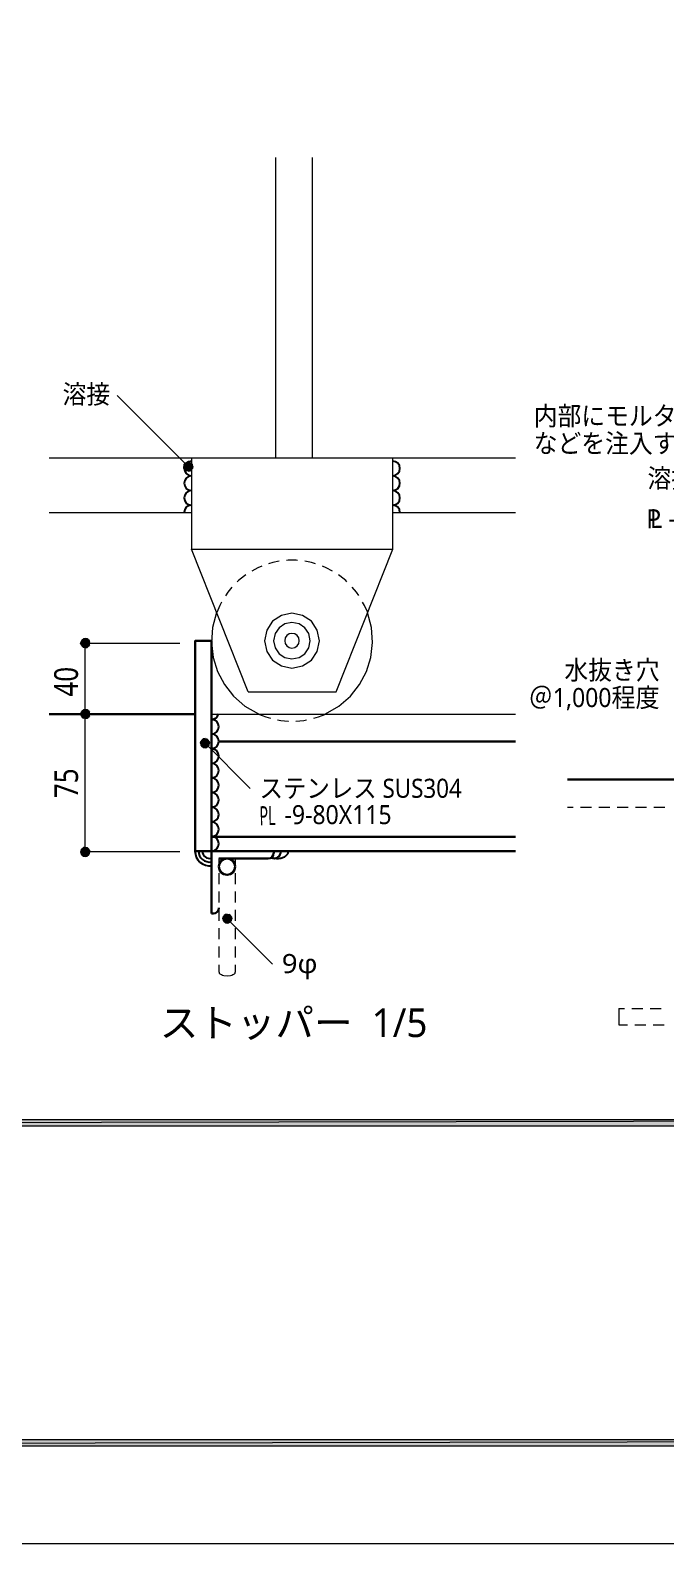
# Model space of a CAD drawing. Header units: millimetres. Extents: x 0 to 420, y 0 to 297.
# Drawn here: x 212.4 to 281.8, y 0 to 165.3 of the extents above; entities that cross this region are included whole.
import ezdxf
from ezdxf.enums import TextEntityAlignment as Align

# ---------------------------------------------------------------- set-up
doc = ezdxf.new("R2010")
doc.units = ezdxf.units.MM
doc.styles.add('kst32b', font='NotoSansJP-Variable.ttf')

msp = doc.modelspace()

# ---------------------------------------------------------------- hatches: boundary and pattern name
h = msp.add_hatch(color=7)
h.paths.add_polyline_path([(229.21, 117.88), (229.19, 117.69), (229.68, 117.69), (229.21, 117.88)])
h.paths.add_polyline_path([(229.19, 117.69), (229.68, 117.69), (229.21, 117.47), (229.19, 117.69)])
h.paths.add_polyline_path([(229.68, 117.69), (229.21, 117.47), (229.34, 117.33), (229.68, 117.69)])
h = msp.add_hatch(color=7)
h.paths.add_polyline_path([(229.68, 118.17), (229.49, 118.13), (229.68, 117.69), (229.68, 118.17)])
h.paths.add_polyline_path([(229.49, 118.13), (229.68, 117.69), (229.34, 118.03), (229.49, 118.13)])
h.paths.add_polyline_path([(229.68, 117.69), (229.34, 118.03), (229.21, 117.88), (229.68, 117.69)])
h = msp.add_hatch(color=7)
h.paths.add_polyline_path([(229.34, 117.33), (229.49, 117.22), (229.68, 117.69), (229.34, 117.33)])
h.paths.add_polyline_path([(229.49, 117.22), (229.68, 117.69), (229.68, 117.18), (229.49, 117.22)])
h.paths.add_polyline_path([(229.68, 117.69), (229.68, 117.18), (229.87, 117.22), (229.68, 117.69)])
h = msp.add_hatch(color=7)
h.paths.add_polyline_path([(230.15, 117.88), (230.04, 118.03), (229.68, 117.69), (230.15, 117.88)])
h.paths.add_polyline_path([(230.04, 118.03), (229.68, 117.69), (229.87, 118.13), (230.04, 118.03)])
h.paths.add_polyline_path([(229.68, 117.69), (229.87, 118.13), (229.68, 118.17), (229.68, 117.69)])
h = msp.add_hatch(color=7)
h.paths.add_polyline_path([(230.04, 117.33), (230.15, 117.47), (229.68, 117.69), (230.04, 117.33)])
h.paths.add_polyline_path([(230.15, 117.47), (229.68, 117.69), (230.19, 117.69), (230.15, 117.47)])
h.paths.add_polyline_path([(229.68, 117.69), (230.19, 117.69), (230.15, 117.88), (229.68, 117.69)])
for points in [[(229.87, 117.22), (230.04, 117.33), (229.68, 117.69), (229.87, 117.22)], [(218.63, 98.85), (218.44, 98.89), (218.44, 98.38), (218.63, 98.85)], [(218.63, 91.1), (218.44, 91.14), (218.44, 90.64), (218.63, 91.1)], [(231.31, 87.91), (231.16, 87.8), (231.52, 87.44), (231.31, 87.91)], [(218.25, 75.12), (218.44, 75.08), (218.44, 75.59), (218.25, 75.12)], [(233.74, 68.75), (233.6, 68.64), (233.93, 68.28), (233.74, 68.75)]]:
    msp.add_hatch(color=7).paths.add_polyline_path(points)
h = msp.add_hatch(color=7)
h.paths.add_polyline_path([(217.97, 98.57), (217.93, 98.38), (218.44, 98.38), (217.97, 98.57)])
h.paths.add_polyline_path([(217.93, 98.38), (218.44, 98.38), (217.97, 98.19), (217.93, 98.38)])
h.paths.add_polyline_path([(218.44, 98.38), (217.97, 98.19), (218.08, 98.04), (218.44, 98.38)])
h = msp.add_hatch(color=7)
h.paths.add_polyline_path([(218.44, 98.89), (218.25, 98.85), (218.44, 98.38), (218.44, 98.89)])
h.paths.add_polyline_path([(218.25, 98.85), (218.44, 98.38), (218.08, 98.74), (218.25, 98.85)])
h.paths.add_polyline_path([(218.44, 98.38), (218.08, 98.74), (217.97, 98.57), (218.44, 98.38)])
h = msp.add_hatch(color=7)
h.paths.add_polyline_path([(218.08, 98.04), (218.25, 97.92), (218.44, 98.38), (218.08, 98.04)])
h.paths.add_polyline_path([(218.25, 97.92), (218.44, 98.38), (218.44, 97.9), (218.25, 97.92)])
h.paths.add_polyline_path([(218.44, 98.38), (218.44, 97.9), (218.63, 97.92), (218.44, 98.38)])
h = msp.add_hatch(color=7)
h.paths.add_polyline_path([(218.93, 98.38), (218.91, 98.57), (218.44, 98.38), (218.93, 98.38)])
h.paths.add_polyline_path([(218.91, 98.57), (218.44, 98.38), (218.78, 98.74), (218.91, 98.57)])
h.paths.add_polyline_path([(218.44, 98.38), (218.78, 98.74), (218.63, 98.85), (218.44, 98.38)])
h = msp.add_hatch(color=7)
h.paths.add_polyline_path([(218.63, 97.92), (218.78, 98.04), (218.44, 98.38), (218.63, 97.92)])
h.paths.add_polyline_path([(218.78, 98.04), (218.44, 98.38), (218.91, 98.19), (218.78, 98.04)])
h.paths.add_polyline_path([(218.44, 98.38), (218.91, 98.19), (218.93, 98.38), (218.44, 98.38)])
h = msp.add_hatch(color=7)
h.paths.add_polyline_path([(218.44, 91.14), (218.25, 91.1), (218.44, 90.64), (218.44, 91.14)])
h.paths.add_polyline_path([(218.25, 91.1), (218.44, 90.64), (218.08, 91), (218.25, 91.1)])
h.paths.add_polyline_path([(218.44, 90.64), (218.08, 91), (217.97, 90.83), (218.44, 90.64)])
h = msp.add_hatch(color=7)
h.paths.add_polyline_path([(218.93, 90.64), (218.91, 90.83), (218.44, 90.64), (218.93, 90.64)])
h.paths.add_polyline_path([(218.91, 90.83), (218.44, 90.64), (218.78, 91), (218.91, 90.83)])
h.paths.add_polyline_path([(218.44, 90.64), (218.78, 91), (218.63, 91.1), (218.44, 90.64)])
h = msp.add_hatch(color=7)
h.paths.add_polyline_path([(217.97, 90.83), (217.93, 90.64), (218.44, 90.64), (217.97, 90.83)])
h.paths.add_polyline_path([(217.93, 90.64), (218.44, 90.64), (217.97, 90.45), (217.93, 90.64)])
h.paths.add_polyline_path([(218.44, 90.64), (217.97, 90.45), (218.08, 90.3), (218.44, 90.64)])
h = msp.add_hatch(color=7)
h.paths.add_polyline_path([(218.08, 90.3), (218.25, 90.19), (218.44, 90.64), (218.08, 90.3)])
h.paths.add_polyline_path([(218.25, 90.19), (218.44, 90.64), (218.44, 90.15), (218.25, 90.19)])
h.paths.add_polyline_path([(218.44, 90.64), (218.44, 90.15), (218.63, 90.19), (218.44, 90.64)])
h = msp.add_hatch(color=7)
h.paths.add_polyline_path([(218.63, 90.19), (218.78, 90.3), (218.44, 90.64), (218.63, 90.19)])
h.paths.add_polyline_path([(218.78, 90.3), (218.44, 90.64), (218.91, 90.45), (218.78, 90.3)])
h.paths.add_polyline_path([(218.44, 90.64), (218.91, 90.45), (218.93, 90.64), (218.44, 90.64)])
h = msp.add_hatch(color=7)
h.paths.add_polyline_path([(231.16, 87.8), (231.06, 87.63), (231.52, 87.44), (231.16, 87.8)])
h.paths.add_polyline_path([(231.06, 87.63), (231.52, 87.44), (231.01, 87.44), (231.06, 87.63)])
h.paths.add_polyline_path([(231.52, 87.44), (231.01, 87.44), (231.06, 87.25), (231.52, 87.44)])
h = msp.add_hatch(color=7)
h.paths.add_polyline_path([(231.86, 87.8), (231.71, 87.91), (231.52, 87.44), (231.86, 87.8)])
h.paths.add_polyline_path([(231.71, 87.91), (231.52, 87.44), (231.52, 87.95), (231.71, 87.91)])
h.paths.add_polyline_path([(231.52, 87.44), (231.52, 87.95), (231.31, 87.91), (231.52, 87.44)])
h = msp.add_hatch(color=7)
h.paths.add_polyline_path([(231.97, 87.25), (232.01, 87.44), (231.52, 87.44), (231.97, 87.25)])
h.paths.add_polyline_path([(232.01, 87.44), (231.52, 87.44), (231.97, 87.63), (232.01, 87.44)])
h.paths.add_polyline_path([(231.52, 87.44), (231.97, 87.63), (231.86, 87.8), (231.52, 87.44)])
h = msp.add_hatch(color=7)
h.paths.add_polyline_path([(231.06, 87.25), (231.16, 87.08), (231.52, 87.44), (231.06, 87.25)])
h.paths.add_polyline_path([(231.16, 87.08), (231.52, 87.44), (231.31, 86.97), (231.16, 87.08)])
h.paths.add_polyline_path([(231.52, 87.44), (231.31, 86.97), (231.52, 86.93), (231.52, 87.44)])
h = msp.add_hatch(color=7)
h.paths.add_polyline_path([(231.52, 86.93), (231.71, 86.97), (231.52, 87.44), (231.52, 86.93)])
h.paths.add_polyline_path([(231.71, 86.97), (231.52, 87.44), (231.86, 87.08), (231.71, 86.97)])
h.paths.add_polyline_path([(231.52, 87.44), (231.86, 87.08), (231.97, 87.25), (231.52, 87.44)])
h = msp.add_hatch(color=7)
h.paths.add_polyline_path([(218.78, 75.92), (218.63, 76.05), (218.44, 75.59), (218.78, 75.92)])
h.paths.add_polyline_path([(218.63, 76.05), (218.44, 75.59), (218.44, 76.07), (218.63, 76.05)])
h.paths.add_polyline_path([(218.44, 75.59), (218.44, 76.07), (218.25, 76.05), (218.44, 75.59)])
h = msp.add_hatch(color=7)
h.paths.add_polyline_path([(218.25, 76.05), (218.08, 75.92), (218.44, 75.59), (218.25, 76.05)])
h.paths.add_polyline_path([(218.08, 75.92), (218.44, 75.59), (217.97, 75.78), (218.08, 75.92)])
h.paths.add_polyline_path([(218.44, 75.59), (217.97, 75.78), (217.93, 75.59), (218.44, 75.59)])
h = msp.add_hatch(color=7)
h.paths.add_polyline_path([(217.93, 75.59), (217.97, 75.4), (218.44, 75.59), (217.93, 75.59)])
h.paths.add_polyline_path([(217.97, 75.4), (218.44, 75.59), (218.08, 75.23), (217.97, 75.4)])
h.paths.add_polyline_path([(218.44, 75.59), (218.08, 75.23), (218.25, 75.12), (218.44, 75.59)])
h = msp.add_hatch(color=7)
h.paths.add_polyline_path([(218.91, 75.4), (218.93, 75.59), (218.44, 75.59), (218.91, 75.4)])
h.paths.add_polyline_path([(218.93, 75.59), (218.44, 75.59), (218.91, 75.78), (218.93, 75.59)])
h.paths.add_polyline_path([(218.44, 75.59), (218.91, 75.78), (218.78, 75.92), (218.44, 75.59)])
h = msp.add_hatch(color=7)
h.paths.add_polyline_path([(218.44, 75.08), (218.63, 75.12), (218.44, 75.59), (218.44, 75.08)])
h.paths.add_polyline_path([(218.63, 75.12), (218.44, 75.59), (218.78, 75.23), (218.63, 75.12)])
h.paths.add_polyline_path([(218.44, 75.59), (218.78, 75.23), (218.91, 75.4), (218.44, 75.59)])
h = msp.add_hatch(color=7)
h.paths.add_polyline_path([(233.6, 68.64), (233.49, 68.47), (233.93, 68.28), (233.6, 68.64)])
h.paths.add_polyline_path([(233.49, 68.47), (233.93, 68.28), (233.45, 68.28), (233.49, 68.47)])
h.paths.add_polyline_path([(233.93, 68.28), (233.45, 68.28), (233.49, 68.09), (233.93, 68.28)])
h = msp.add_hatch(color=7)
h.paths.add_polyline_path([(233.49, 68.09), (233.6, 67.92), (233.93, 68.28), (233.49, 68.09)])
h.paths.add_polyline_path([(233.6, 67.92), (233.93, 68.28), (233.74, 67.82), (233.6, 67.92)])
h.paths.add_polyline_path([(233.93, 68.28), (233.74, 67.82), (233.93, 67.78), (233.93, 68.28)])
h = msp.add_hatch(color=7)
h.paths.add_polyline_path([(234.29, 68.64), (234.12, 68.75), (233.93, 68.28), (234.29, 68.64)])
h.paths.add_polyline_path([(234.12, 68.75), (233.93, 68.28), (233.93, 68.79), (234.12, 68.75)])
h.paths.add_polyline_path([(233.93, 68.28), (233.93, 68.79), (233.74, 68.75), (233.93, 68.28)])
h = msp.add_hatch(color=7)
h.paths.add_polyline_path([(234.4, 68.09), (234.44, 68.28), (233.93, 68.28), (234.4, 68.09)])
h.paths.add_polyline_path([(234.44, 68.28), (233.93, 68.28), (234.4, 68.47), (234.44, 68.28)])
h.paths.add_polyline_path([(233.93, 68.28), (234.4, 68.47), (234.29, 68.64), (233.93, 68.28)])
h = msp.add_hatch(color=7)
h.paths.add_polyline_path([(233.93, 67.78), (234.12, 67.82), (233.93, 68.28), (233.93, 67.78)])
h.paths.add_polyline_path([(234.12, 67.82), (233.93, 68.28), (234.29, 67.92), (234.12, 67.82)])
h.paths.add_polyline_path([(233.93, 68.28), (234.29, 67.92), (234.4, 68.09), (233.93, 68.28)])
h = msp.add_hatch(color=7)
h.paths.add_polyline_path([(393.83, 11.35), (394.53, 10.65), (393.83, 45.64), (393.83, 11.35)])
h.paths.add_polyline_path([(394.53, 10.65), (393.83, 45.64), (394.53, 46.33), (394.53, 10.65)])
h.paths.add_polyline_path([(393.83, 45.64), (394.53, 46.33), (26.52, 45.64), (393.83, 45.64)])
h.paths.add_polyline_path([(394.53, 46.33), (26.52, 45.64), (25.82, 46.33), (394.53, 46.33)])
h.paths.add_polyline_path([(26.52, 45.64), (25.82, 46.33), (26.52, 11.35), (26.52, 45.64)])
h.paths.add_polyline_path([(25.82, 46.33), (26.52, 11.35), (25.82, 10.65), (25.82, 46.33)])
h.paths.add_polyline_path([(26.52, 11.35), (25.82, 10.65), (393.83, 11.35), (26.52, 11.35)])
h.paths.add_polyline_path([(25.82, 10.65), (393.83, 11.35), (394.53, 10.65), (25.82, 10.65)])

# ---------------------------------------------------------------- linework, layer by layer
at = {"lineweight": 13}
for points in [[(0.19, 0), (0.19, 296.97), (420.16, 296.97), (420.16, 0)], [(244.01, 98.65), (243.77, 99.81), (243.13, 100.77), (242.18, 101.41), (241.01, 101.64), (239.85, 101.41), (238.9, 100.77), (238.25, 99.81), (238.02, 98.65), (238.25, 97.48), (238.9, 96.53), (239.85, 95.89), (241.01, 95.65), (242.18, 95.89), (243.13, 96.53), (243.77, 97.48)], [(243.01, 98.65), (242.86, 99.43), (242.43, 100.06), (241.79, 100.49), (241.01, 100.65), (240.24, 100.49), (239.6, 100.06), (239.17, 99.43), (239.01, 98.65), (239.17, 97.87), (239.6, 97.23), (240.24, 96.8), (241.01, 96.65), (241.79, 96.8), (242.43, 97.23), (242.86, 97.87)], [(241.81, 98.65), (241.75, 98.96), (241.58, 99.21), (241.32, 99.38), (241.01, 99.44), (240.71, 99.38), (240.45, 99.21), (240.28, 98.96), (240.22, 98.65), (240.28, 98.34), (240.45, 98.09), (240.71, 97.92), (241.01, 97.85), (241.32, 97.92), (241.58, 98.09), (241.75, 98.34)]]:
    msp.add_lwpolyline(points, close=True, dxfattribs=at)
for points in [[(239.23, 151.45), (239.23, 118.64)], [(243.23, 151.45), (243.23, 118.64)], [(229.68, 117.69), (221.91, 125.45)], [(214.48, 118.64), (265.41, 118.64)], [(230.04, 118.64), (230.04, 108.65), (252.03, 108.65), (252.03, 118.64)], [(214.48, 112.65), (230.04, 112.65)], [(252.03, 112.65), (265.41, 112.65)], [(236.24, 93.05), (230.04, 108.65)], [(245.83, 93.05), (252.03, 108.65)], [(235.97, 105.83), (235.84, 105.75), (235.18, 105.22), (235.03, 105.07)], [(237.72, 106.79), (237.3, 106.62), (236.64, 106.26)], [(239.63, 107.34), (238.91, 107.19), (238.46, 107.06)], [(241.62, 107.42), (241.47, 107.44), (240.6, 107.44), (240.43, 107.42)], [(243.59, 107.06), (243.14, 107.19), (242.42, 107.34)], [(245.43, 106.26), (244.75, 106.62), (244.35, 106.79)], [(247.02, 105.07), (246.89, 105.22), (246.23, 105.75), (246.08, 105.83)], [(234.46, 104.5), (234.02, 103.95), (233.74, 103.55)], [(248.33, 103.57), (248.05, 103.95), (247.59, 104.5)], [(233.32, 102.87), (233.13, 102.51), (232.79, 101.73)], [(249.28, 101.73), (248.94, 102.51), (248.73, 102.87)], [(232.77, 101.72), (232.34, 100.08), (232.22, 98.44), (232.41, 96.82), (232.89, 95.29), (233.64, 93.86), (234.64, 92.58), (235.88, 91.5), (237.35, 90.65)], [(244.68, 90.65), (246.14, 91.5), (247.39, 92.58), (248.39, 93.86), (249.14, 95.29), (249.62, 96.82), (249.81, 98.44), (249.69, 100.08), (249.26, 101.72)], [(228.77, 75.59), (218.44, 75.59), (218.44, 90.64), (218.44, 98.38), (228.77, 98.38)], [(236.24, 93.05), (245.83, 93.05)], [(232.24, 90.64), (265.41, 90.64)], [(237.36, 90.64), (238.15, 90.34), (238.65, 90.17)], [(239.44, 90), (239.78, 89.94), (240.6, 89.85), (240.62, 89.85)], [(241.43, 89.85), (241.45, 89.85), (242.29, 89.94), (242.61, 90)], [(243.4, 90.17), (243.92, 90.34), (244.71, 90.64)], [(231.52, 87.44), (236.45, 82.49)], [(271.12, 80.48), (271.74, 80.48)], [(272.52, 80.48), (273.73, 80.48)], [(274.53, 80.48), (275.74, 80.48)], [(276.52, 80.48), (277.73, 80.48)], [(278.53, 80.48), (279.74, 80.48)], [(280.52, 80.48), (281.73, 80.48)], [(233.02, 74.85), (233.02, 74.04)], [(234.82, 74.85), (234.82, 74.04)], [(233.02, 73.24), (233.02, 72.05)], [(234.82, 73.24), (234.82, 72.05)], [(233.02, 71.25), (233.02, 70.04)], [(234.82, 71.25), (234.82, 70.04)], [(233.02, 69.24), (233.02, 68.05)], [(233.93, 68.28), (238.89, 63.33)], [(234.82, 69.24), (234.82, 68.05)], [(233.02, 67.25), (233.02, 66.04)], [(234.82, 67.25), (234.82, 66.04)], [(233.02, 65.24), (233.02, 64.05)], [(234.82, 65.24), (234.82, 64.05)], [(233.02, 63.25), (233.02, 62.44)], [(234.82, 63.25), (234.82, 62.44)], [(233.02, 62.44), (233.05, 62.42), (233.05, 62.38), (233.07, 62.34), (233.09, 62.31), (233.15, 62.25), (233.21, 62.21), (233.3, 62.17), (233.43, 62.12), (233.57, 62.08), (233.93, 62.04), (234.29, 62.08), (234.44, 62.12), (234.57, 62.17), (234.65, 62.21), (234.72, 62.25), (234.78, 62.31), (234.8, 62.34), (234.82, 62.38), (234.82, 62.42), (234.82, 62.44)], [(276.73, 58.48), (276.73, 56.68)], [(276.73, 58.48), (277.33, 58.48)], [(278.13, 58.48), (279.34, 58.48)], [(280.14, 58.48), (281.33, 58.48)], [(276.73, 56.68), (277.66, 56.68)], [(278.45, 56.68), (279.65, 56.68)], [(280.46, 56.68), (281.66, 56.68)]]:
    msp.add_lwpolyline(points, dxfattribs=at)
at = {"lineweight": 0}
for points in [[(229.21, 117.88), (229.19, 117.69), (229.68, 117.69)], [(229.19, 117.69), (229.68, 117.69), (229.21, 117.47)], [(229.68, 117.69), (229.34, 118.03), (229.21, 117.88)], [(229.68, 117.69), (229.21, 117.47), (229.34, 117.33)], [(229.49, 118.13), (229.68, 117.69), (229.34, 118.03)], [(229.34, 117.33), (229.49, 117.22), (229.68, 117.69)], [(229.68, 118.17), (229.49, 118.13), (229.68, 117.69)], [(229.49, 117.22), (229.68, 117.69), (229.68, 117.18)], [(229.68, 117.69), (229.87, 118.13), (229.68, 118.17)], [(230.04, 118.03), (229.68, 117.69), (229.87, 118.13)], [(230.15, 117.88), (230.04, 118.03), (229.68, 117.69)], [(229.68, 117.69), (230.19, 117.69), (230.15, 117.88)], [(230.04, 117.33), (230.15, 117.47), (229.68, 117.69)], [(230.15, 117.47), (229.68, 117.69), (230.19, 117.69)], [(229.68, 117.69), (229.68, 117.18), (229.87, 117.22)], [(229.87, 117.22), (230.04, 117.33), (229.68, 117.69)], [(217.97, 98.57), (217.93, 98.38), (218.44, 98.38)], [(217.93, 98.38), (218.44, 98.38), (217.97, 98.19)], [(218.44, 98.38), (218.08, 98.74), (217.97, 98.57)], [(218.44, 98.38), (217.97, 98.19), (218.08, 98.04)], [(218.25, 98.85), (218.44, 98.38), (218.08, 98.74)], [(218.08, 98.04), (218.25, 97.92), (218.44, 98.38)], [(218.44, 98.89), (218.25, 98.85), (218.44, 98.38)], [(218.25, 97.92), (218.44, 98.38), (218.44, 97.9)], [(218.63, 98.85), (218.44, 98.89), (218.44, 98.38)], [(218.44, 98.38), (218.78, 98.74), (218.63, 98.85)], [(218.91, 98.57), (218.44, 98.38), (218.78, 98.74)], [(218.93, 98.38), (218.91, 98.57), (218.44, 98.38)], [(218.44, 98.38), (218.44, 97.9), (218.63, 97.92)], [(218.63, 97.92), (218.78, 98.04), (218.44, 98.38)], [(218.78, 98.04), (218.44, 98.38), (218.91, 98.19)], [(218.44, 98.38), (218.91, 98.19), (218.93, 98.38)], [(218.44, 90.64), (218.08, 91), (217.97, 90.83)], [(218.25, 91.1), (218.44, 90.64), (218.08, 91)], [(218.44, 91.14), (218.25, 91.1), (218.44, 90.64)], [(218.63, 91.1), (218.44, 91.14), (218.44, 90.64)], [(218.44, 90.64), (218.78, 91), (218.63, 91.1)], [(218.91, 90.83), (218.44, 90.64), (218.78, 91)], [(217.97, 90.83), (217.93, 90.64), (218.44, 90.64)], [(217.93, 90.64), (218.44, 90.64), (217.97, 90.45)], [(218.44, 90.64), (217.97, 90.45), (218.08, 90.3)], [(218.08, 90.3), (218.25, 90.19), (218.44, 90.64)], [(218.25, 90.19), (218.44, 90.64), (218.44, 90.15)], [(218.93, 90.64), (218.91, 90.83), (218.44, 90.64)], [(218.44, 90.64), (218.44, 90.15), (218.63, 90.19)], [(218.63, 90.19), (218.78, 90.3), (218.44, 90.64)], [(218.78, 90.3), (218.44, 90.64), (218.91, 90.45)], [(218.44, 90.64), (218.91, 90.45), (218.93, 90.64)], [(231.06, 87.63), (231.52, 87.44), (231.01, 87.44)], [(231.16, 87.8), (231.06, 87.63), (231.52, 87.44)], [(231.31, 87.91), (231.16, 87.8), (231.52, 87.44)], [(231.52, 87.44), (231.52, 87.95), (231.31, 87.91)], [(231.71, 87.91), (231.52, 87.44), (231.52, 87.95)], [(231.86, 87.8), (231.71, 87.91), (231.52, 87.44)], [(231.52, 87.44), (231.97, 87.63), (231.86, 87.8)], [(232.01, 87.44), (231.52, 87.44), (231.97, 87.63)], [(231.52, 87.44), (231.01, 87.44), (231.06, 87.25)], [(231.06, 87.25), (231.16, 87.08), (231.52, 87.44)], [(231.16, 87.08), (231.52, 87.44), (231.31, 86.97)], [(231.52, 87.44), (231.31, 86.97), (231.52, 86.93)], [(231.52, 86.93), (231.71, 86.97), (231.52, 87.44)], [(231.71, 86.97), (231.52, 87.44), (231.86, 87.08)], [(231.52, 87.44), (231.86, 87.08), (231.97, 87.25)], [(231.97, 87.25), (232.01, 87.44), (231.52, 87.44)], [(218.44, 75.59), (218.44, 76.07), (218.25, 76.05)], [(218.63, 76.05), (218.44, 75.59), (218.44, 76.07)], [(218.44, 75.59), (217.97, 75.78), (217.93, 75.59)], [(217.93, 75.59), (217.97, 75.4), (218.44, 75.59)], [(218.08, 75.92), (218.44, 75.59), (217.97, 75.78)], [(217.97, 75.4), (218.44, 75.59), (218.08, 75.23)], [(218.25, 76.05), (218.08, 75.92), (218.44, 75.59)], [(218.44, 75.59), (218.08, 75.23), (218.25, 75.12)], [(218.25, 75.12), (218.44, 75.08), (218.44, 75.59)], [(218.78, 75.92), (218.63, 76.05), (218.44, 75.59)], [(218.44, 75.59), (218.91, 75.78), (218.78, 75.92)], [(218.93, 75.59), (218.44, 75.59), (218.91, 75.78)], [(218.44, 75.08), (218.63, 75.12), (218.44, 75.59)], [(218.63, 75.12), (218.44, 75.59), (218.78, 75.23)], [(218.44, 75.59), (218.78, 75.23), (218.91, 75.4)], [(218.91, 75.4), (218.93, 75.59), (218.44, 75.59)], [(233.49, 68.47), (233.93, 68.28), (233.45, 68.28)], [(233.93, 68.28), (233.45, 68.28), (233.49, 68.09)], [(233.6, 68.64), (233.49, 68.47), (233.93, 68.28)], [(233.49, 68.09), (233.6, 67.92), (233.93, 68.28)], [(233.74, 68.75), (233.6, 68.64), (233.93, 68.28)], [(233.6, 67.92), (233.93, 68.28), (233.74, 67.82)], [(233.93, 68.28), (233.93, 68.79), (233.74, 68.75)], [(233.93, 68.28), (233.74, 67.82), (233.93, 67.78)], [(234.12, 68.75), (233.93, 68.28), (233.93, 68.79)], [(234.29, 68.64), (234.12, 68.75), (233.93, 68.28)], [(233.93, 68.28), (234.4, 68.47), (234.29, 68.64)], [(234.44, 68.28), (233.93, 68.28), (234.4, 68.47)], [(233.93, 67.78), (234.12, 67.82), (233.93, 68.28)], [(234.12, 67.82), (233.93, 68.28), (234.29, 67.92)], [(233.93, 68.28), (234.29, 67.92), (234.4, 68.09)], [(234.4, 68.09), (234.44, 68.28), (233.93, 68.28)], [(394.53, 46.33), (26.52, 45.64), (25.82, 46.33)], [(393.83, 45.64), (394.53, 46.33), (26.52, 45.64)], [(26.52, 11.35), (25.82, 10.65), (393.83, 11.35)], [(25.82, 10.65), (393.83, 11.35), (394.53, 10.65)]]:
    msp.add_lwpolyline(points, close=True, dxfattribs=at)
at = {"lineweight": 25}
for points in [[(230.03, 118.26), (229.72, 118.2), (229.47, 118.03), (229.3, 117.77), (229.23, 117.46), (229.3, 117.16), (229.47, 116.9), (229.72, 116.73), (230.03, 116.67)], [(252.02, 116.67), (252.33, 116.73), (252.58, 116.9), (252.75, 117.16), (252.81, 117.46), (252.75, 117.77), (252.58, 118.03), (252.33, 118.2), (252.02, 118.26)], [(230.03, 116.65), (229.72, 116.59), (229.47, 116.42), (229.3, 116.16), (229.23, 115.86), (229.3, 115.55), (229.47, 115.29), (229.72, 115.12), (230.03, 115.06)], [(252.02, 115.06), (252.33, 115.12), (252.58, 115.29), (252.75, 115.55), (252.81, 115.86), (252.75, 116.16), (252.58, 116.42), (252.33, 116.59), (252.02, 116.65)], [(230.03, 115.04), (229.72, 114.98), (229.47, 114.81), (229.3, 114.56), (229.23, 114.25), (229.3, 113.94), (229.47, 113.69), (229.72, 113.52), (230.03, 113.45)], [(252.02, 113.45), (252.33, 113.52), (252.58, 113.69), (252.75, 113.94), (252.81, 114.25), (252.75, 114.56), (252.58, 114.81), (252.33, 114.98), (252.02, 115.04)], [(230.03, 113.45), (229.72, 113.39), (229.47, 113.22), (229.3, 112.97), (229.23, 112.66)], [(252.81, 112.66), (252.75, 112.97), (252.58, 113.22), (252.33, 113.39), (252.02, 113.45)], [(232.23, 90.06), (232.49, 90.11), (232.72, 90.23), (232.89, 90.42), (233, 90.66)], [(232.23, 88.46), (232.54, 88.52), (232.79, 88.69), (232.96, 88.94), (233.02, 89.25), (232.96, 89.56), (232.79, 89.81), (232.54, 89.98), (232.23, 90.04)], [(232.23, 86.87), (232.54, 86.93), (232.79, 87.1), (232.96, 87.35), (233.02, 87.66), (232.96, 87.97), (232.79, 88.22), (232.54, 88.39), (232.23, 88.46)], [(232.23, 85.26), (232.54, 85.32), (232.79, 85.49), (232.96, 85.74), (233.02, 86.05), (232.96, 86.36), (232.79, 86.61), (232.54, 86.78), (232.23, 86.85)], [(232.23, 83.67), (232.54, 83.73), (232.79, 83.9), (232.96, 84.16), (233.02, 84.47), (232.96, 84.77), (232.79, 85.03), (232.54, 85.2), (232.23, 85.26)], [(232.23, 82.06), (232.54, 82.13), (232.79, 82.3), (232.96, 82.55), (233.02, 82.86), (232.96, 83.17), (232.79, 83.42), (232.54, 83.59), (232.23, 83.65)], [(232.23, 80.45), (232.54, 80.52), (232.79, 80.69), (232.96, 80.94), (233.02, 81.25), (232.96, 81.56), (232.79, 81.81), (232.54, 81.98), (232.23, 82.04)], [(232.23, 78.87), (232.54, 78.93), (232.79, 79.1), (232.96, 79.35), (233.02, 79.66), (232.96, 79.97), (232.79, 80.22), (232.54, 80.39), (232.23, 80.45)], [(232.23, 77.26), (232.54, 77.32), (232.79, 77.49), (232.96, 77.74), (233.02, 78.05), (232.96, 78.36), (232.79, 78.61), (232.54, 78.78), (232.23, 78.85)], [(232.23, 75.67), (232.54, 75.73), (232.79, 75.9), (232.96, 76.16), (233.02, 76.46), (232.96, 76.77), (232.79, 77.03), (232.54, 77.2), (232.23, 77.26)], [(230.42, 75.66), (230.46, 75.32), (230.56, 75), (230.73, 74.71), (230.96, 74.46), (231.24, 74.27), (231.55, 74.13), (231.88, 74.07), (232.22, 74.07)], [(230.82, 75.66), (230.85, 75.4), (230.93, 75.16), (231.07, 74.94), (231.25, 74.75), (231.46, 74.6), (231.7, 74.51), (231.96, 74.47), (232.22, 74.48)], [(231.22, 75.66), (231.25, 75.48), (231.31, 75.31), (231.4, 75.16), (231.53, 75.03), (231.69, 74.94), (231.86, 74.88), (232.04, 74.87), (232.22, 74.89)], [(238.7, 74.93), (238.89, 74.88), (239.09, 74.87), (239.28, 74.91), (239.46, 75), (239.61, 75.12), (239.72, 75.28), (239.79, 75.46), (239.82, 75.66)], [(238.78, 74.99), (238.82, 74.97), (238.86, 74.96), (238.9, 74.95), (238.94, 74.93)], [(238.95, 74.93), (239.07, 74.9), (239.19, 74.88), (239.31, 74.87), (239.43, 74.87)], [(239.43, 74.87), (239.55, 74.87), (239.67, 74.88), (239.79, 74.9), (239.9, 74.93)], [(239.89, 74.93), (239.99, 74.96), (240.09, 75), (240.18, 75.05), (240.26, 75.1)], [(240.28, 75.08), (240.35, 75.14), (240.43, 75.21), (240.49, 75.28), (240.55, 75.36)], [(240.54, 75.38), (240.58, 75.44), (240.6, 75.51), (240.62, 75.59), (240.62, 75.66)]]:
    msp.add_lwpolyline(points, dxfattribs=at)
at = {"lineweight": 30}
for points in [[(230.44, 75.65), (230.44, 98.64), (232.24, 98.64), (232.24, 75.65)], [(234.82, 73.97), (234.75, 74.32), (234.56, 74.6), (234.27, 74.8), (233.92, 74.87), (233.57, 74.8), (233.29, 74.6), (233.09, 74.32), (233.02, 73.97), (233.09, 73.62), (233.29, 73.33), (233.57, 73.14), (233.92, 73.07), (234.27, 73.14), (234.56, 73.33), (234.75, 73.62)]]:
    msp.add_lwpolyline(points, close=True, dxfattribs=at)
for points in [[(232.24, 98.64), (232.24, 68.86)], [(214.48, 90.64), (230.44, 90.64)], [(233.02, 87.65), (265.41, 87.65)], [(293.14, 80.48), (289.73, 83.48), (271.12, 83.48)], [(232.24, 77.24), (265.41, 77.24)], [(232.24, 75.65), (265.41, 75.65)], [(233.02, 74.85), (238.42, 74.85)], [(238.41, 74.85), (238.65, 74.89), (238.84, 75.02), (238.97, 75.21), (239.01, 75.45)], [(239.04, 75.65), (239.04, 75.44)], [(232.42, 68.86), (232.66, 68.9), (232.85, 69.03), (232.98, 69.22), (233.02, 69.46)], [(232.24, 68.86), (232.43, 68.86)]]:
    msp.add_lwpolyline(points, dxfattribs=at)

# ---------------------------------------------------------------- texts
at = {"style": 'kst32b'}
for s, height, p, p2 in [('溶接', 2.079, (215.96, 124.54), (221.16, 124.54)), ('内部にモルタル', 2.079, (267.42, 122.17), (285.61, 122.17)), ('などを注入する', 2.079, (267.42, 119.17), (285.61, 119.17)), ('溶接', 2.079, (279.84, 115.36), (285.04, 115.36)), ('L -6', 2.079, (280.12, 110.96), (284.45, 110.98)), ('水抜き穴', 2.079, (270.76, 94.4), (281.16, 94.4)), ('40', 2.599, (217.64, 92.54), (217.64, 95.79)), ('＠1,000程度', 2.079, (266.87, 91.4), (281.16, 91.4)), ('75', 2.599, (217.64, 81.45), (217.64, 84.7)), ('ステンレス SUS304', 2.0791, (237.47, 81.49), (259.56, 81.49)), ('PL', 2.079, (237.47, 78.49), (239.23, 78.51)), ('-9-80X115', 2.079, (240.2, 78.61), (251.89, 78.61)), ('9φ', 2.079, (239.9, 62.34), (243.8, 62.34)), ('ストッパー  1/5', 3.119, (226.57, 55.35), (255.81, 55.35))]:
    msp.add_text(s, height=height, dxfattribs=at).set_placement(p, p2, align=Align.FIT)
msp.add_text('P', height=2.08, dxfattribs=at).set_placement((279.7, 110.93))

doc.saveas('drawing.dxf')
